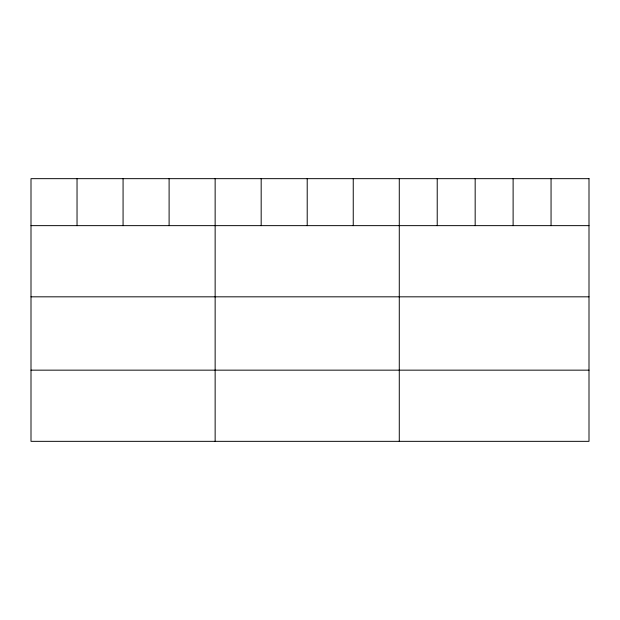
<?xml version="1.0" encoding="UTF-8"?>
<svg xmlns="http://www.w3.org/2000/svg" width="620" height="620" viewBox="0 0 620 620"><rect width="100%" height="100%" fill="white"/><g stroke="black" fill="none" stroke-linecap="round" stroke-linejoin="round"><path stroke-width="0.93" d="M31 225.641L589 225.641M31 296.825L589 296.825M31 370.156L589 370.156M551.056 178.661L551.056 225.641M513.112 178.661L513.112 225.641M475.168 178.661L475.168 225.641M437.224 178.661L437.224 225.641M399.28 178.661L399.28 441.339M353.245 178.661L353.245 225.641M307.21 178.661L307.21 225.641M261.175 178.661L261.175 225.641M215.14 178.661L215.14 441.339M169.105 178.661L169.105 225.641M123.07 178.661L123.07 225.641M77.035 178.661L77.035 225.641M589 178.661L31 178.661L31 441.339L589 441.339L589 178.661"/></g></svg>
